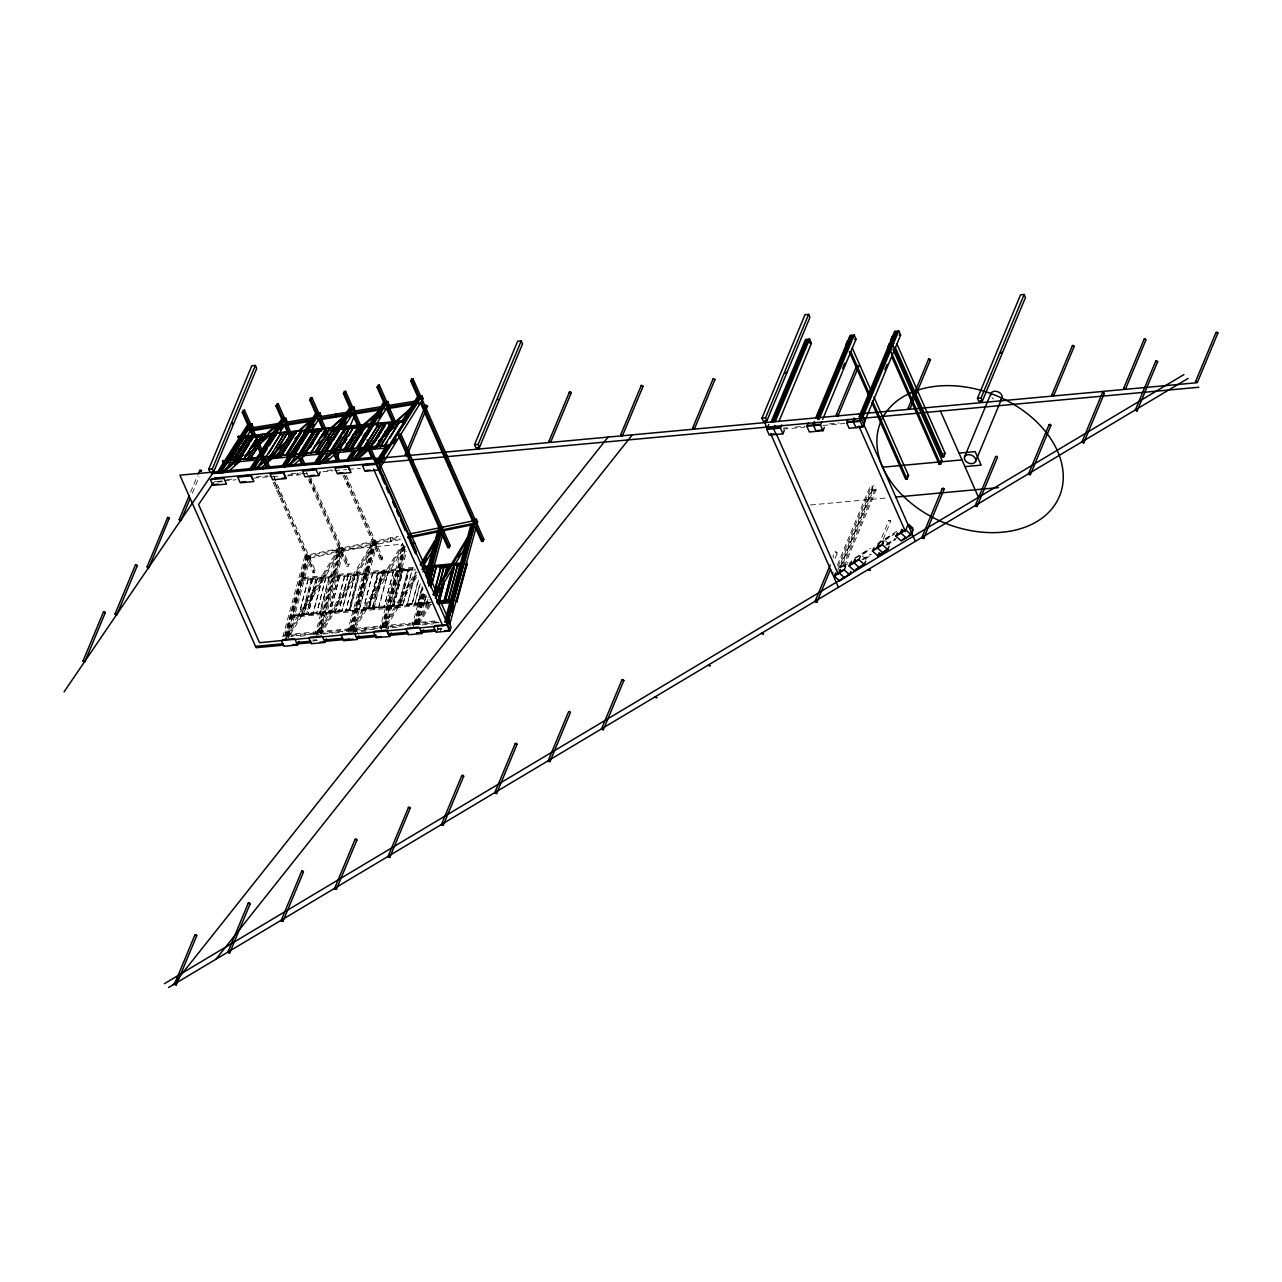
<?xml version="1.0" encoding="UTF-8"?>
<svg xmlns="http://www.w3.org/2000/svg" width="1282" height="1282" viewBox="0 0 1282 1282"><rect width="100%" height="100%" fill="white"/><g stroke="black" fill="none" stroke-linecap="round" stroke-linejoin="round"><path stroke-width="0.75" stroke-dasharray="5 3.75" d="M400.449 539.53L306.077 558.936L305.517 557.99L305.805 555.314L398.237 536.293M306.077 558.936L305.805 555.314M835.495 552.286C840.816 556.26 832.483 545.411 833.22 557.75M888.891 520.38L890.75 521.085L888.891 520.38L879.035 544.065M339.009 551.837L289.924 633.068L288.001 634.237L289.075 630.311L337.711 549.834L339.009 551.837L337.935 555.763L288.851 636.994L288.001 634.237L289.075 630.311M371.347 548.856L322.247 630.071L321.173 634.013L320.324 631.257L321.413 627.315L370.033 546.837L371.347 548.856L370.258 552.782L322.199 632.314M403.67 545.86L354.585 627.09L352.662 628.276L353.736 624.334L402.372 543.856L403.67 545.86L402.596 549.802L353.512 631.032L352.662 628.276L353.736 624.334M416.522 577.285L385.834 628.036L384.985 625.279L385.85 621.722L416.073 571.692M430.528 604.96L418.252 625.263L417.419 622.507L418.269 618.934L429.871 599.736M282.841 636.866L305.116 555.058L306.478 554.93L307.872 556.853L285.79 638.436M284.62 635.76L306.478 554.93M284.941 636.657L306.51 556.981L305.116 555.058M285.982 635.632L307.856 554.802L309.218 554.673L310.597 556.596L289.043 636.289M288.53 638.18L287.344 635.503L309.218 554.673M287.681 636.417L309.234 556.725L307.856 554.802M308.145 579.336L298.818 615.52L308.145 579.336L311.558 579.576L301.911 615.232L311.238 579.047M312.728 578.903L303.385 615.104L312.728 578.903L316.125 579.144L306.478 614.815L315.821 578.615M317.311 578.486L307.968 614.687L317.311 578.486L322.503 578.567L312.856 614.222L322.199 578.038M325.804 577.701L316.478 613.902L325.804 577.701L329.218 577.942L319.571 613.613L328.897 577.413M316.766 635.584L315.58 632.891L338.512 548.135L339.89 548.007L341.268 549.914L318.128 635.455L316.942 632.779L339.89 548.007M317.279 633.677L339.906 550.042L338.512 548.135M318.305 632.651L341.252 547.879L342.615 547.751L343.993 549.674L321.365 633.292M342.615 547.751L319.683 632.523L320.083 631.529L348.319 628.933L349.505 631.609M320.003 633.42L342.631 549.802L341.252 547.879M338.095 576.563L328.753 612.764L338.095 576.563L335.307 577.381M339.57 576.435L330.243 612.62L339.57 576.435L344.778 576.499L335.131 612.171L344.473 575.971M348.079 575.65L338.752 611.835L348.079 575.65L351.172 575.362L341.845 611.546L351.172 575.362M355.034 574.993L345.707 611.193L355.034 574.993L358.127 574.721L348.8 610.905L358.127 574.721M349.698 610.264L359.345 574.608L364.553 574.673L354.906 610.344L350.018 610.793L359.345 574.608M349.089 632.587L347.919 629.911L371.924 541.196L373.286 541.068L374.665 542.991L350.451 632.459L349.281 629.783L373.286 541.068M349.601 630.68L373.302 543.119L371.924 541.196M356.124 610.232L365.466 574.032L368.863 574.288M350.643 629.654L374.648 540.956L376.011 540.828L377.405 542.735L353.191 632.218M376.011 540.828L352.005 629.542L352.422 628.549L380.658 625.953L381.828 628.629M352.342 630.44L376.027 542.863L374.648 540.956M359.216 609.944L368.559 573.759M372.645 573.375L363.303 609.575L372.645 573.375L377.853 573.455L368.19 609.126L377.533 572.926M369.152 607.94L378.799 572.285L381.892 571.996L372.549 608.181L369.152 607.94L372.549 608.181M369.456 608.469L378.799 572.285M372.245 607.668L381.892 571.996M378.927 607.604L373.719 607.524L378.927 607.604L388.27 571.403L383.382 571.852L373.463 608.165L374.344 609.655L373.783 606.995M374.04 608.053L383.382 571.852M378.607 607.075L388.27 571.403M393.35 571.468L384.007 607.652L393.35 571.468L396.747 571.708L387.1 607.38L396.442 571.179M381.427 629.606L380.241 626.93L402.708 543.921M381.603 626.802L404.07 543.792M381.94 627.699L404.118 545.731M382.965 626.674L404.904 545.603M383.302 627.571L405.481 545.603M405.224 549.337L384.344 626.545L384.744 625.568L412.98 622.956L414.166 625.632M384.664 627.443L405.304 551.196M386.042 627.315L406.666 551.068M392.276 605.809L401.939 570.137L398.846 570.426L402.244 570.666L392.596 606.338L389.183 606.098L392.596 606.338M393.494 605.697L403.157 570.025L408.045 569.577L398.702 605.777L393.494 605.697L398.702 605.777M393.814 606.226L403.157 570.025M398.382 605.248L408.045 569.577M399.599 605.136L409.262 569.464L412.355 569.176L403.013 605.376L399.599 605.136L403.013 605.376M399.92 605.665L409.262 569.464M402.692 604.848L412.355 569.176M418.589 580.137L411.987 604.543L407.099 604.992L415.432 572.557M407.099 604.992L416.249 571.211M411.987 604.543L418.285 579.608M422.387 587.108L417.82 604.014L414.727 604.303L419.999 583.118M414.727 604.303L420.304 583.647M417.82 604.014L422.082 586.595M413.749 626.626L412.58 623.949L422.499 587.236M426.217 595.906L424.182 603.421L419.294 603.87L423.044 588.326M413.942 623.821L422.852 590.73M414.278 624.719L423.06 592.268M415.304 623.693L424.198 590.858M415.64 624.59L424.422 592.14M424.518 594.592L416.666 623.565L417.083 622.587L437.787 620.664M417.003 624.462L425.271 593.919M424.182 603.421L425.912 595.393M418.365 624.334L426.121 595.697M430.127 602.877L426.553 602.652L428.076 597.011M426.858 603.181L427.884 599.415M288.851 636.994L289.924 633.068L288.867 630.68M288.001 634.237L336.637 553.76L337.711 549.834M321.189 627.683L322.247 630.071L320.324 631.257L321.413 627.315M320.324 631.257L368.96 550.779L370.033 546.837M353.512 631.032L354.585 627.09L353.528 624.703M352.662 628.276L401.298 547.799L402.372 543.856M416.57 575.025L386.924 624.11L384.985 625.279L386.074 621.353M385.834 628.036L386.924 624.11L385.85 621.722M429.566 604.399L419.342 621.321L417.419 622.507L418.493 618.565M190.601 492.224L197.428 475.83M192.332 493.169L199.159 476.776M274.011 478.955L274.893 476.84L278.755 476.487M297.28 474.116L297.68 473.122M306.174 474.228L306.574 473.25M273.835 476.583L315.34 570.618L314.459 572.701L313.096 572.83L313.962 570.746L274.845 482.096M287.344 635.503L287.761 634.526L315.997 631.914L317.167 634.59M315.58 632.891L315.997 631.914M309.923 475.67L349.041 564.32L348.175 566.404L346.813 566.532L347.678 564.449L308.561 475.782M347.919 629.911L348.319 628.933M346.3 475.494L382.741 558.071L381.876 560.154L380.514 560.282L381.379 558.199L344.938 475.622M354.793 633.773L356.3 630.151L342.647 631.401M355.963 631.065L356.38 630.071L357.55 632.747M365.723 629.222L366.123 628.228M380.241 626.93L380.658 625.953M387.18 630.776L388.686 627.154L376.988 628.244M412.58 623.949L412.98 622.956M437.338 631.353L438.22 629.254L436.329 624.975M440.303 631.081L441.184 628.981M835.095 558.439L837.37 552.975M837.386 564.993L870.206 486.15L871.568 486.022L873.427 490.237L841.585 566.708M837.995 566.708L871.568 486.022M837.835 570.234L872.93 485.91L874.308 485.782L876.151 489.98L844.325 566.452M840.223 566.836L872.064 490.365L870.206 486.15M840.72 566.452L874.308 485.782M842.963 566.58L874.789 490.109L872.93 485.91M883.17 539.289L890.75 521.085M384.985 625.279L417.067 572.205M417.419 622.507L429.823 601.963M839.662 567.606L847.931 562.349M854.565 558.151L869.468 548.68M877.737 543.424L899.275 529.738M840.896 567.541L847.995 563.038M855.799 558.071L870.702 548.616M878.378 543.744L893.891 533.889M844.213 566.163L847.578 564.016M862.77 554.369L869.533 550.09M884.724 540.427L894.852 534.001M861.857 559.641L870.141 554.369M886.695 543.856L894.98 538.6M863.107 559.561L871.391 554.305M885.75 545.187L896.23 538.536M865.078 559.032L871.824 554.753M887.016 545.09L895.461 539.738M306.366 556.26L400.737 536.854M305.517 557.99L399.872 538.568M226.642 479.692L232.571 479.131M256.24 476.952L268.082 475.862M291.094 473.731L300.501 472.866M327.198 470.398L333.208 469.853M783.558 428.14L787.404 427.787M795.561 427.034L804.759 426.185M829.294 423.925L839.213 423.012M218.277 481.343L222.171 480.974M783.238 429.117L805.064 427.098M822.932 425.464L844.758 423.445M214.398 481.76L222.299 481.038M224.27 480.846L236.096 479.756M253.868 478.122L267.682 476.84M269.653 476.664L277.537 475.926M287.937 474.981L299.123 473.939M301.222 473.747L309.106 473.01M322.92 471.744L332.791 470.831M334.762 470.654L346.605 469.565M348.576 469.372L360.418 468.283M218.068 482.08L222.363 481.695M287.521 475.959L300.581 474.757M872.064 490.365L873.427 490.237M874.789 490.109L876.151 489.98M373.302 543.119L374.665 542.991M376.027 542.863L377.405 542.735M810.496 504.964L887.705 497.849M332.262 550.651L402.997 544.113M306.51 556.981L307.872 556.853M309.234 556.725L310.597 556.596M381.379 558.199L382.741 558.071M347.678 564.449L349.041 564.32M313.962 570.746L315.34 570.618M413.349 567.429L300.869 577.813L301.751 579.304L414.23 568.92M413.028 568.599L300.549 578.983L301.43 580.474L415.881 569.897M379.103 572.798L382.196 572.525M383.687 572.381L388.574 571.932M403.461 570.554L408.349 570.105M409.567 569.993L412.66 569.705M429.021 601.899L290.902 614.655L291.783 616.129L429.903 603.389M406.795 604.479L411.682 604.014M414.407 603.774L417.499 603.485M418.99 603.341L423.877 602.893M426.553 602.652L431.441 602.203M298.498 614.991L301.59 614.719M303.081 614.575L306.174 614.286M307.648 614.158L312.536 613.693M316.157 613.373L319.25 613.084M328.448 612.235L325.66 613.052M329.923 612.091L334.81 611.642M338.432 611.306L341.525 611.033M345.387 610.665L348.48 610.376M355.803 609.703L358.896 609.415M362.998 609.046L367.886 608.597M383.703 607.139L386.795 606.851M428.717 603.069L290.581 615.825L291.463 617.299L431.569 604.367M283.242 635.888L437.37 621.658M318.353 633.58L290.726 636.144L296.511 635.664M320.324 633.404L405.176 625.568M407.147 625.392L438.732 622.475M310.276 634.398L318.08 633.677M413.269 624.895L421.057 624.174M434.967 622.892L438.861 622.523M318.273 634.382L319.17 634.302M350.643 631.401L354.938 631M300.228 636.16L307.76 635.455M323.144 634.045L332.567 633.164M334.442 633.004L341.974 632.298M374.296 629.318L353.592 631.225L352.422 628.549M397.228 627.202L385.93 628.244L384.744 625.568M422.018 624.911L433.316 623.869M361.38 631.449L367.309 630.904M312.792 640.103L316.686 639.734M437.483 628.597L441.377 628.228M312.808 641.032L317.391 640.407M437.515 629.51L442.082 628.885M885.766 541.084L889.772 544.674M862.337 555.971L866.328 559.577M401.298 547.799L402.596 549.802M368.96 550.779L370.258 552.782M336.637 553.76L337.935 555.763M418.269 618.934L419.342 621.321L418.252 625.263L417.083 622.587M344.329 475.077L381.876 560.154M342.967 475.205L380.514 560.282M306.686 472.353L309.058 477.753M309.843 479.548L348.175 566.404M308.481 479.66L346.813 566.532M274.556 482.256L314.459 572.701M273.194 482.385L313.096 572.83M320.083 631.529L321.269 634.221M993.55 398.99A5.961 4.231 22.6 0 1 991.883 397.532M390.529 537.879L390.818 541.501L390.529 537.879M383.751 570.17L384.312 572.814L383.751 570.17M276.736 486.391L275.87 488.474L277.233 488.346L278.114 486.263L276.736 486.391M280.389 494.66L279.524 496.743L280.886 496.615L281.752 494.532L280.389 494.66M310.452 480.077L309.587 482.16L310.949 482.048L311.814 479.965L310.452 480.077M314.106 488.346L313.241 490.429L314.603 490.317L315.468 488.234L314.106 488.346M347.791 482.096L346.925 484.179L348.287 484.051L349.169 481.968L347.791 482.096"/><path stroke-width="1.5" d="M227.795 952.366L229.654 953.023L250.15 903.81L249.445 902.784L248.291 903.105L227.827 952.27L229.686 952.943M281.175 920.524C285.549 919.547 278.867 921.389 283.05 921.133L303.53 871.904L302.824 870.895L301.735 871.087L281.207 920.38C283.21 923.713 283.098 918.088 281.239 920.813M494.708 792.901L496.583 793.558L517.063 744.329L516.358 743.32L515.268 743.512L494.74 792.789L496.615 793.446M548.183 761.38L549 760.514L549.978 761.604L570.442 712.439L569.737 711.43L568.583 711.75L548.119 760.915L549.978 761.604M816.89 602.139L815.048 601.434L816.874 602.187L830.544 569.368M975.169 505.861L977.028 506.518L997.508 457.289L996.803 456.28L995.649 456.6L975.185 505.749L977.06 506.438M1028.549 474.02C1032.923 473.042 1026.225 474.885 1030.408 474.628L1050.903 425.4L1050.182 424.39L1049.093 424.582L1028.565 473.875L1030.424 474.564M1215.993 332.631L1217.9 333.032L1215.993 332.775M408.141 537.943L475.558 524.066L475.269 520.444L407.868 534.322M475.558 524.066L475.269 520.444M176.307 984.848L174.464 984.111L194.896 934.995L196.05 934.674L196.771 935.7L176.275 984.913L174.432 984.159M334.65 888.955L336.445 889.179L356.909 840.014L356.204 839.005L355.05 839.325L334.586 888.474L336.429 889.227L334.618 888.41M410.32 807.981L389.776 857.402L387.997 856.536L408.589 807.195L410.064 807.404L409.695 808.525M603.373 729.698L623.837 680.55L623.116 679.524L621.962 679.861L601.498 729.009L603.341 729.762L601.562 728.897M1083.819 442.659L1081.928 442.114L1083.819 442.675L1104.283 393.51L1103.578 392.484L1102.424 392.821L1081.96 441.97L1083.787 442.723L1081.976 441.905M1157.694 361.476L1137.134 410.897L1135.355 410.032L1155.867 360.803L1157.598 361.748L1155.803 360.915M856.777 365.642L858.636 366.348L838.108 415.624L836.842 415.737L836.377 414.679L856.841 365.514L858.571 366.46L856.793 365.578L858.571 366.46M928.617 359.008L930.476 359.713L909.964 408.99L908.682 409.102L908.217 408.045L928.681 358.88L930.428 359.825L928.649 358.944L930.428 359.825M167.573 517.656L169.448 518.2L167.621 517.527L147.158 566.692L147.638 567.75L148.904 567.638L169.4 517.912L167.846 517.335L168.102 518.585M1135.323 410.128L1137.118 410.929M387.965 856.632L389.76 857.434M441.361 824.695L443.187 825.448L463.683 776.235L462.978 775.209L461.824 775.53L441.361 824.695L443.219 825.4M921.79 537.703L923.649 538.408L944.129 489.195L943.424 488.17L942.27 488.49L921.806 537.655L923.665 538.36L921.806 537.655L923.665 538.36M194.88 935.139L196.771 935.7M248.291 903.105L250.15 903.81M301.735 871.087L301.895 871.92M355.05 839.325L356.909 840.014M408.429 807.42L408.798 808.253M461.792 775.674L463.683 776.235M515.268 743.512L517.063 744.329M621.962 679.861L623.837 680.55M942.238 488.634L944.129 489.195M1049.093 424.582L1050.903 425.4M1102.424 392.821L1104.283 393.51M408.365 537.751L409.407 533.889L408.045 534.017M409.759 539.626L410.801 535.812M423.044 571.852L424.07 568.102L427.162 567.814L425.945 573.967M425.624 573.439L427.162 567.814M425.64 575.65L438.716 527.351M427.114 573.31L428.957 568.198M426.489 577.445L439.55 529.162M427.323 579.256L440.399 530.956M428.028 578.775L440.431 532.959M427.643 582.99L441.761 530.828M428.957 584.127L433.524 567.221L429.262 584.656M428.701 586.162L443.684 530.796M430.608 587.637L436.2 566.981L441.088 566.532L434.294 593.342M431.938 584.4L436.2 566.981M433.476 594.688L441.088 566.532M435.463 598.165L436.986 592.524M438.508 586.9L444.101 566.243L447.194 565.971L444.966 575.874M438.829 587.428L444.101 566.243M442.114 584.736L437.851 602.155M443.636 579.111L447.194 565.971M438.364 600.28L442.931 583.39M439.069 602.043L444.357 580.874M445.88 575.233L448.732 566.372M439.582 600.168L444.149 583.278M446.184 575.762L448.219 568.263M443.973 601.595L452.802 567.285M444.469 599.72L453.107 567.798M444.87 600.954L454.517 565.282L457.61 565.009L448.283 601.194M445.191 601.482L454.325 567.686M447.963 600.665L457.61 565.009M445.415 619.046L470.766 525.396M446.264 620.841L472.641 523.36M447.642 620.712L475.045 519.418L476.407 519.29L477.593 521.966L449.774 624.238M448.492 619.687L473.827 526.037M433.46 626.513L435.976 632.218L449.629 630.952L447.114 625.247L476.407 519.29M451.921 611.915L453.475 606.178M456.937 599.848L466.6 564.176M457.257 600.361L466.904 564.705M433.973 595.104L466.039 542.03L467.129 538.087L432.979 594.592M427.547 406.138L407.019 455.414L405.753 455.527L405.288 454.469L425.752 405.304L427.547 406.138L425.752 405.304M548.103 761.011C550.795 760.53 548.424 760.114 548.343 761.62M83.026 660.999L84.772 661.945L105.3 612.652L104.659 611.658L103.586 611.722L83.026 660.999L84.772 661.945M103.473 611.851L105.236 612.78M135.555 564.673L115.092 613.838L115.572 614.895L116.838 614.783L137.366 565.506L135.523 564.753L137.302 565.618M116.838 614.783L115.092 613.838M148.904 567.638L147.158 566.692M189.079 495.862L179.24 519.53L179.704 520.588L180.97 520.476L190.073 498.634M180.97 520.476L179.24 519.53M199.704 470.366C201.482 472.225 201.562 471.568 199.784 470.27C204.223 471.311 199.431 468.459 198.181 474.02M355.643 412.884L353.896 411.971L355.675 412.82L335.932 460.222M407.019 455.414L405.288 454.469M548.984 441.2L550.715 442.146L571.227 392.917L570.554 391.843L569.416 392.596L571.099 393.093L569.432 392.068L548.984 441.2L550.715 442.146M641.288 385.417L620.825 434.582L621.305 435.64L622.571 435.511L643.099 386.235L641.272 385.433L643.035 386.363M622.571 435.511L620.825 434.582M713.145 378.783L692.681 427.948L693.145 429.005L694.411 428.893L714.939 379.6L713.129 378.799L714.875 379.728M694.411 428.893L692.681 427.948M838.108 415.624L836.377 414.679M909.964 408.99L908.217 408.045M1051.913 394.776L1053.66 395.721L1074.172 346.444L1073.547 345.451L1072.473 345.515L1051.913 394.776L1053.66 395.721M1072.377 345.611L1074.124 346.557M1144.233 338.993L1123.769 388.142L1124.234 389.215L1125.5 389.087L1146.044 339.666L1144.97 338.704L1144.201 339.538M1125.5 389.087L1123.769 388.142M1195.609 381.507L1197.356 382.453L1217.868 333.16L1217.339 332.23L1216.073 332.358L1195.609 381.507L1197.356 382.453M275.037 427.034L249.573 431.201L250.262 429.454M422.002 403.029L422.259 399.984L422.002 403.029L418.076 403.67M283.05 921.133L281.431 921.085M210.04 472.273L208.71 469.26L251.801 365.771L255.39 365.434L256.721 368.431L213.629 471.936L212.315 468.94L255.39 365.434M253.387 437.499L242.298 412.371L243.163 410.288L244.525 410.16L261.961 449.662M250.006 426.618L243.66 412.243L244.525 410.16M282.344 420.432L276.015 406.074L276.88 403.99L278.242 403.862L290.117 430.784M283.707 420.304L277.377 405.945L278.242 403.862M322.375 428.541L309.699 399.808L310.565 397.74L311.943 397.612L330.147 438.893M318.192 415.849L311.061 399.696L311.943 397.612M351.316 411.506L343.4 393.558L344.265 391.475L345.627 391.347L360.675 425.448M351.893 409.583L344.762 393.43L345.627 391.347M318.689 475.558L316.173 469.853L302.52 471.103L305.036 476.808L318.689 475.558L320.196 471.936M385.017 405.256L377.084 387.308L377.966 385.225L379.328 385.097L386.459 401.25M394.295 423.076L378.462 387.18L379.328 385.097M285.678 639.43L286.559 637.314M281.351 640.551L283.883 646.256L297.52 644.99L299.026 641.369M376.235 461.552L375.37 463.651L363.816 464.725M376.091 464.324L362.453 465.574L364.969 471.279L378.623 470.029L376.091 464.324L377.613 460.703L380.145 466.456M418.701 398.99L410.785 381.042L411.65 378.959L413.012 378.831L483.827 539.289L482.945 541.373L481.583 541.501L475.253 527.142M420.063 398.862L412.147 380.914L413.012 378.831M378.975 463.78L421.97 395.914L423.156 398.59L378.623 470.029M381.988 477.801L382.853 475.718L381.491 475.846M308.77 638.019L311.286 643.724L324.939 642.458L326.445 638.837M416.554 469.452L415.688 471.536L414.31 471.664M341.14 635.023L343.656 640.728L357.309 639.478L358.816 635.856M388.959 635.824L389.84 633.709M373.527 632.042L376.043 637.747L389.696 636.481L391.202 632.859M474.548 444.726L517.64 341.22L521.229 340.9L522.543 343.897L479.468 447.402L475.878 447.722L474.548 444.726L478.138 444.389L521.229 340.9M441.553 533.408L447.899 547.767L449.261 547.638L450.126 545.555L400.705 433.556M405.913 629.045L408.429 634.75L422.066 633.5L423.589 629.879M447.258 622.475L446.376 624.59L434.822 625.648M449.629 630.952L451.136 627.331L448.588 621.562L444.646 621.93L448.62 621.626M761.941 418.188L805.016 314.699L808.622 314.362L809.936 317.359L766.86 420.865L763.271 421.201L761.941 418.188L765.53 417.868L808.622 314.362M784.28 430.544L782.917 433.813L769.264 435.079L766.748 429.374L768.799 424.454M771.155 422.002L805.497 339.506L806.859 339.377L808.093 342.182M772.517 421.874L806.859 339.377M773.879 421.746L808.221 339.249L809.583 339.121L811.442 343.32L778.847 421.618M775.241 421.618L809.583 339.121M774.937 425.464L773.575 428.733L776.091 434.438M782.917 433.813L780.401 428.108L781.764 424.839M824.342 427.435L822.98 430.704L809.327 431.97L806.811 426.265L808.173 422.996M847.722 347.999L846.12 344.345L847.626 340.708L848.988 340.579L850.607 344.233M814.31 421.57L812.9 424.983L808.173 425.416M815.737 417.884L850.078 335.387L851.44 335.259L852.674 338.063M814.999 422.355L813.637 425.64L816.153 431.345M848.988 340.579L847.482 344.217L846.12 344.345M817.099 417.756L846.857 346.252M849.149 340.756L851.44 335.259M817.708 419.47L852.802 335.131L854.181 335.003L856.023 339.201L822.691 419.31M819.07 419.342L854.181 335.003M842.546 368.463L844.806 362.998M822.98 430.704L820.448 424.999L821.826 421.73M862.786 427.034L860.27 421.329L862.305 416.41L864.821 422.115L862.786 427.034L849.133 428.3L846.617 422.595L847.979 419.31M854.116 417.9L852.706 421.297L847.979 421.746M854.806 418.685L853.443 421.954L855.959 427.659M889.291 351.156L887.673 347.502L889.179 343.864L890.557 343.736L889.035 347.374L940.619 464.276L939.257 464.405L891.695 356.636M896.807 343.784L945.154 453.363L943.648 457.001L942.286 457.129L890.702 340.227L892.208 336.589L893.586 336.477L892.064 340.099L893.682 343.752M859.565 415.608L894.66 331.269L896.022 331.141L892.977 338.48M860.158 417.307L889.163 347.646M860.943 417.275L859.533 420.672L854.806 421.105M862.722 417.339L898.762 330.884L897.4 331.012L861.52 417.195L862.882 417.067L865.013 420.608L863.123 416.362L858.892 416.73M884.852 369.793L887.128 364.328M864.597 421.602L900.621 335.099L898.762 330.884M815.032 601.45L830.191 565.025M832.387 573.679L832.803 572.685M850.895 571.403L849.533 574.673L839.63 580.954L834.31 576.163L835.672 572.878M840.223 569.336L838.813 572.75L835.383 574.913M840.623 569.737L839.245 573.022L844.582 577.813M834.31 576.163L844.197 569.881L845.559 566.596M865.654 561.212L864.292 564.481L854.389 570.778L849.053 565.971L850.415 562.686M851.552 561.324L850.126 564.737L853.556 562.558L854.982 559.144M855.366 559.545L854.004 562.83L859.341 567.622M849.053 565.971L858.956 559.689L860.318 556.404M889.083 546.324L887.721 549.593L877.833 555.891L872.497 551.084L873.859 547.799M878.41 544.257L877 547.67L873.571 549.85M878.811 544.658L877.449 547.943L882.769 552.734M871.856 402.692L905.653 479.276L907.015 479.148L908.521 475.51L873.939 397.116M883.362 541.116L881.952 544.529L878.523 546.693M877.833 555.891L879.196 552.606M872.497 551.084L882.385 544.802L883.763 541.517M895.942 536.197L905.829 529.915L907.88 524.995L913.217 529.787L911.165 534.706L901.262 540.988L895.942 536.197L897.304 532.911M901.855 529.37L900.429 532.783L897.015 534.947M902.24 529.77L900.877 533.056L906.214 537.847M908.361 525.428L908.762 524.434L912.752 528.024L912.351 529.017M939.257 464.405L940.764 460.767M912.127 531.036L910.717 534.434L908.425 535.892M940.619 464.276L942.126 460.639L892.977 349.217M977.477 398.301L1020.568 294.796L1024.158 294.459L1025.488 297.472L982.397 400.962L978.807 401.298L977.477 398.301L981.083 397.965L1024.158 294.459M964.481 457.049L991.034 393.27M975.522 461.552A5.961 4.231 22.6 0 0 968.904 454.613A5.961 4.231 22.6 0 0 965.779 461.248A5.961 4.231 22.6 0 0 975.522 461.552L1002.043 397.837M569.448 392.052L571.179 392.997M336.461 889.163L334.762 889.147M169.384 518.441L168.615 518.745M420.208 564.849L434.694 540.876L433.62 544.818L421.201 565.362M423.733 563.183L426.794 558.103M422.659 567.125L433.909 548.504M436.729 592.556L439.79 587.477M458.203 557.013L460.238 553.632M435.64 596.499L466.327 545.731M388.767 444.998L388.943 447.787L223.196 463.09L222.523 461.071L388.767 444.998L389.44 447.017L385.481 447.386M276.175 435.303L238.676 438.765L238.019 436.745L404.263 420.672L404.92 422.691M216.85 473.058L247.939 424.23M218.212 472.93L248.227 425.784M219.575 472.802L250.663 423.973L252.025 423.845L252.891 427.034L245.455 438.7M220.937 472.673L252.025 423.845M238.821 446.857L230.247 460.318L245.006 436.056L240.952 443.492M225.279 470.398L230.584 462.049M233.34 460.03L248.099 435.768L233.1 459.325L230.007 459.597M234.814 459.901L249.589 435.624M235.888 458.219L249.814 436.345M237.683 458.892L252.682 435.351L237.923 459.613L234.59 459.18M249.045 444.341L239.397 459.469L254.156 435.207L251.176 440.976M244.061 458.315L259.06 434.758L244.285 459.02L239.157 458.764M262.666 434.422L247.666 457.978L250.759 457.69L265.999 434.854L250.759 457.69M247.907 458.684L261.832 436.825M273.771 433.46L283.29 418.525C278.899 420.224 287.793 419.502 281.928 418.637L257.089 457.834L272.088 434.294M249.125 470.141L255.471 460.174M250.503 470.013L256.849 460.046M269.541 440.111L271.656 436.793M252.923 468.218L258.211 459.918M261.384 454.934L284.652 418.397L286.014 418.269L286.88 421.441L279.54 432.963M260.182 457.562L274.957 433.284L259.958 456.841L256.865 457.129M254.285 468.09L259.573 459.789M286.014 418.269L261.432 456.696L266.319 456.248L281.319 432.707L268.707 453.604M262.746 455.735L267.025 449.004M269.172 445.639L276.672 433.861M280.277 429.807L283.418 424.855M256.48 469.18L263.82 457.658M273.387 451.585L270.181 456.632L284.941 432.371L275.534 448.219M273.274 456.344L288.033 432.082L273.034 455.639L269.941 455.911M277.136 455.991L291.895 431.73M278.21 454.309L292.136 432.435M279.989 454.998L294.988 431.441L280.229 455.703L276.896 455.27M295.373 433.717L281.447 455.591L296.206 431.329M286.094 454.421L301.094 430.88L286.335 455.142L281.207 454.886M287.553 455.03L302.312 430.768L287.312 454.309L290.405 454.036L305.645 431.201M282.585 465.382L289.043 455.254M305.164 429.935L315.917 413.06M283.947 465.254L317.279 412.932M284.251 466.808L318.641 412.804L320.003 412.676L320.869 415.849L311.27 430.912M285.614 466.696L320.003 412.676M299.026 447.642L294.732 454.373L309.507 430.095M301.174 444.277L309.731 430.816M312.039 427.691L314.17 424.342M291.03 462.722L295.293 456.023M299.395 453.203L314.394 429.646L299.635 453.908L294.507 453.652M301.174 453.732L316.173 430.191L319.266 429.903L305.581 452.482M302.488 452.77L316.173 430.191M304.267 453.443L319.266 429.903M305.901 452.642L306.061 455.43L306.558 454.661L302.616 455.03M305.757 453.315L320.756 429.758L325.644 429.31L310.885 453.572M310.276 447.306L320.756 429.758M310.645 452.867L325.644 429.31M330.211 428.188L315.212 451.745L318.305 451.456L333.528 428.621L318.305 451.456M315.436 452.45L327.231 433.957M321.221 451.889L336.221 428.332L339.313 428.044L324.554 452.322M313.802 464.148L349.906 407.468L351.268 407.339M321.462 452.594L331.093 437.466M333.24 434.101L336.221 428.332M315.164 464.02L321.542 454.02M338.528 427.355L350.21 409.006M316.542 463.892L322.904 453.892M324.314 451.601L352.63 407.211L353.992 407.083L354.858 410.272L344.329 426.81M317.904 463.763L353.992 407.083M326.846 450.527L331.125 443.796M333.272 440.431L340.531 427.932L345.419 427.483L331.734 450.078M344.009 425.271L346.124 421.97M349.281 417.003L352.438 412.051M322.215 461.52L327.487 453.251M330.419 451.04L345.419 427.483M331.637 450.927L346.637 427.371L343.656 433.14M332.951 449.95L341.525 436.505M334.73 450.639L349.73 427.082L346.749 432.851M334.971 451.36L344.618 436.217M339.89 448.572L353.816 426.714L358.72 426.265L345.018 448.844M344.409 442.562L346.557 439.197M348.704 435.832L353.816 426.714M343.72 449.806L358.72 426.265M346.444 449.565L361.444 426.009L364.537 425.72L349.778 449.982M347.759 448.588L360.611 428.412M349.537 449.277L364.537 425.72M351.028 449.133L366.027 425.592L370.915 425.127L357.229 447.787M351.252 449.854L366.027 425.592M346.108 461.216L352.406 451.328M369.2 424.951L383.895 401.875M347.47 461.087L353.768 451.2M363.207 436.361L365.306 433.076M370.562 424.839L385.257 401.763M355.915 448.684L370.915 425.127M349.874 459.325L355.13 451.072M372.966 423.06L386.619 401.635L387.981 401.506L388.847 404.679L377.084 423.14M351.252 459.196L356.492 450.943M358.591 447.658L372.245 426.233M374.344 422.932L387.981 401.506M358.575 448.444L373.575 424.887L378.478 424.438L363.703 448.7M359.889 447.466L373.575 424.887M378.927 418.236L382.132 413.205M353.576 460.062L359.986 449.998M363.479 447.979L378.478 424.438M366.492 447.706L381.491 424.15L384.584 423.877L370.883 446.457M366.716 448.428L381.491 424.15M384.584 423.877L369.809 448.139M370.802 447.306L385.802 423.765L390.69 423.3L375.69 446.857M374.248 442.979L384.953 426.153M375.914 447.578L390.914 424.022M376.908 446.745L391.907 423.188L395 422.916L380.225 447.178M377.132 447.466L382.501 439.053M384.632 435.688L392.132 423.909M380.001 446.457L395 422.916M384.087 446.088L399.087 422.531L403.974 422.082M385.401 445.11L387.533 441.745M389.68 438.38L399.087 422.531M376.347 461.504L384.872 448.123M401.907 421.377L417.884 396.298L419.246 396.17L403.269 421.249M377.709 461.376L387.292 446.328M404.423 423.461L404.263 420.672M378.014 462.93L420.608 396.042L421.97 395.914M389.215 446.344L404.215 422.804M381.331 462.257L384.52 457.241M393.045 443.86L396.234 438.845M64.1 691.815L212.492 473.603C214.655 471.488 208.854 472.465 212.492 473.603L1196.811 382.741M213.517 482.609L198.582 504.579L259.525 642.699L295.004 639.285L297.52 644.99M173.326 984.688L608.101 437.082M215.985 959.192L632.298 434.854M221.369 473.01L234.83 461.264M237.811 458.652L242.298 454.725M251.272 446.889L260.246 439.069M266.223 433.845L281.191 420.784L279.524 423.413L249.621 449.517M222.699 473.026L243.644 454.741M234.558 464.901L239.013 461.023M244.926 455.847L249.381 451.969M264.188 439.037L268.643 435.159M228.468 471.407L240.311 461.055M246.24 455.895L255.134 448.123M258.099 445.543L274.396 431.313M255.198 468.715L265.662 459.581M268.659 456.969L273.146 453.059M277.633 449.133L286.591 441.296M291.078 437.386L295.565 433.46M298.562 430.864L313.513 417.804L299.892 430.88M256.528 468.731L283.45 445.239M289.428 440.014L292.424 437.402M265.406 463.219L271.335 458.043M260.791 468.427L272.649 458.075M275.614 455.495L280.053 451.617M284.492 447.722L288.947 443.844M294.86 438.668L300.789 433.508M287.521 465.735L299.491 455.286M308.465 447.45L312.952 443.54M321.926 435.704L327.904 430.48M330.9 427.868L345.852 414.823L332.23 427.884M288.867 465.751L300.821 455.302M305.308 451.392L311.286 446.168M320.26 438.332L329.234 430.496M293.129 465.446L304.972 455.094M315.34 446.04L325.724 436.986M330.163 433.108L342.022 422.756M318.369 464.052L331.83 452.306M334.81 449.694L346.781 439.245M355.755 431.409L360.226 427.499M363.223 424.887L378.174 411.826M319.699 464.068L345.114 441.873M352.598 435.351L361.572 427.515M364.553 424.903L376.523 414.455M325.628 461.119L328.593 458.539M325.452 462.449L337.31 452.113M346.204 444.341L355.082 436.585M359.537 432.707L365.45 427.531M368.415 424.951L374.344 419.775M352.101 459.565L370.049 443.892M373.03 441.28L379.023 436.056M387.997 428.236L390.978 425.624M393.975 423.012L410.416 408.654L395.305 423.028M353.431 459.581L365.402 449.133M371.379 443.909L375.866 439.998M384.84 432.162L390.818 426.938M357.87 457.93L368.238 448.876M388.991 430.768L391.939 428.188M357.694 459.277L369.553 448.924M378.446 441.168L397.692 424.342M400.657 421.762L405.112 417.884M855.078 561.58L858.507 559.417M901.951 531.806L905.38 529.626M840.335 571.772L843.748 569.609M855.463 569.529L858.892 567.349M860.414 566.388L862.706 564.945M878.907 554.641L882.337 552.462M883.859 551.5L887.272 549.321M902.336 539.754L905.765 537.575M840.72 579.72L844.133 577.541M846.809 575.858L849.085 574.4M164.433 983.679L1183.927 374.6M168.551 987.541L1188.045 378.446M765.723 422.531C764.921 418.349 764.136 426.041 768.142 428.028M407.58 536.982L474.981 523.12M249.83 428.156L279.236 423.364M285.101 422.403L312.536 417.916M320.372 416.634L347.807 412.147M353.688 411.202L383.078 406.394M386.988 405.753L416.394 400.945M251.096 429.582L276.575 425.432M284.412 424.15L313.802 419.342M317.728 418.701L380.417 408.461M386.299 407.5L415.688 402.692M282.873 425.752L312.263 420.961M318.144 419.999L345.579 415.512M351.46 414.551L380.85 409.759M384.76 409.118L414.15 404.311M854.661 339.329L856.023 339.201M899.243 335.211L900.621 335.099M410.785 381.042L412.147 380.914M377.084 387.308L378.462 387.18M890.702 340.227L892.064 340.099M343.4 393.558L344.762 393.43M309.699 399.808L311.061 399.696M887.673 347.502L889.035 347.374M276.015 406.074L277.377 405.945M242.298 412.371L243.66 412.243M421.794 398.718L423.156 398.59M387.485 404.808L388.847 404.679M354.858 410.272L353.495 410.4L352.63 407.211M319.506 415.977L320.869 415.849M286.88 421.441L285.517 421.57L284.652 418.397M251.528 427.162L252.891 427.034M238.019 436.745L403.766 421.441M264.813 435.624L268.771 435.255M292.44 433.076L296.398 432.707M304.283 431.986L308.225 431.617M316.414 430.896L319.506 430.608M331.91 429.438L335.852 429.069M340.772 428.653L345.659 428.204M347.694 427.98L351.637 427.611M354.056 427.419L358.944 426.97M366.251 426.297L371.139 425.848M381.715 424.871L384.808 424.582M280.117 434.935L295.902 433.476M303.802 432.755L321.558 431.121M325.5 430.752L372.854 426.377M376.812 426.009L384.696 425.287M388.638 424.919L398.51 424.005M222.523 461.071L388.286 445.767M233.548 461.408L239.462 460.863M247.362 460.126L253.275 459.581M261.175 458.86L265.118 458.491M273.018 457.754L280.902 457.033M286.815 456.488L294.716 455.751M316.43 453.748L322.343 453.203M330.227 452.482L336.156 451.937M344.041 451.2L349.97 450.655M357.854 449.934L363.784 449.389M371.668 448.652L377.597 448.107M208.71 469.26L212.315 468.94M445.223 455.062L446.601 454.934L445.719 457.017L444.357 457.145M214.479 478.106L1198.798 387.244M211.706 478.763L223.26 477.705M239.125 476.231L250.679 475.173L252.554 479.452M271.496 473.25L283.05 472.177M303.882 470.254L315.436 469.196M336.253 467.273L347.807 466.199L349.698 470.478M411.538 461.312L412.9 461.183L412.035 463.267L410.673 463.395M768.11 428.525L772.838 428.076M774.937 427.884L779.664 427.451M766.748 429.374L780.401 428.108M814.999 424.791L819.727 424.342M806.811 426.265L820.448 424.999M846.617 422.595L860.27 421.329M214.222 484.468L218.084 484.115M241.641 481.936L245.503 481.583M282.168 478.202L285.565 477.882L283.675 473.603M310.26 475.606L314.555 475.205M338.769 472.978L342.631 472.625M366.332 470.43L370.194 470.077M448.876 463.331L450.238 463.203L449.373 465.286L448.011 465.414M770.626 434.229L773.783 433.925M817.515 430.496L822.243 430.047M857.321 426.81L862.049 426.377M943.792 453.491L945.154 453.363M959 453.123L975.169 451.633L981.131 465.142L964.961 466.632M882.641 467.209L961.981 459.885M907.159 475.638L908.521 475.51M476.231 522.095L477.593 521.966M441.441 527.094L442.803 526.966M895.621 497.112L998.55 487.609M410.849 543.392L414.775 543.023M482.449 539.418L483.827 539.289M448.764 545.683L450.126 545.555M415.064 551.933L416.426 551.805L378.895 466.744M423.204 566.516L429.133 565.971M433.076 565.618L464.645 562.702M422.9 567.686L428.813 567.141M432.755 566.772L464.324 563.872M444.421 566.772L447.514 566.484M457.93 565.522L454.517 565.282M421.794 569.352L429.694 568.631M439.566 567.718L449.421 566.804M457.321 566.083L461.264 565.715M436.922 601.178L454.677 599.527M438.765 601.514L443.652 601.066M436.601 602.332L450.415 601.066M437.483 603.822L451.296 602.54M444.902 620.953L449.004 620.584M448.812 623.389L450.174 623.26L379.376 462.802M282.729 639.702L294.267 638.628M310.132 637.17L321.686 636.096M342.502 634.173L354.056 633.116M374.889 631.193L386.443 630.119L388.334 634.398M407.275 628.196L418.829 627.138M295.373 639.381L322.423 636.753L324.939 642.458M323.256 636.817L354.793 633.773L357.309 639.478M355.114 633.869L419.551 627.795L422.066 633.5M420.833 627.811L447.114 625.247M255.406 646.336L283.13 643.772M296.975 642.49L310.837 641.208M324.699 639.926L342.502 638.292M356.364 637.01L376.155 635.183M390.016 633.901L407.836 632.266M421.682 630.984L435.543 629.702M283.835 645.134L256.128 647.698L179.897 475.173L373.879 457.273L450.11 629.783M297.696 643.852L311.542 642.586M325.404 641.304L349.153 639.109M357.069 638.372L376.876 636.545M388.75 635.455L408.541 633.629M416.458 632.891L436.249 631.065M292.488 644.734L296.799 644.333M319.907 642.202L324.202 641.801M347.983 639.606L353.175 639.125M377.405 636.898L381.267 636.529M417.051 633.228L421.345 632.843M444.598 630.696L448.892 630.295M232.795 424.438L232.843 423.012M498.041 399.728L499.371 399.071M1001.963 352.246L1002.091 353.367L1000.697 353.079M785.305 373.11C787.452 373.126 785.962 373.719 786.523 372.213M905.829 529.915L911.165 534.706M882.385 544.802L887.721 549.593M858.956 559.689L864.292 564.481M844.197 569.881L849.533 574.673M466.039 542.03L467.353 544.033M466.616 562.51L467.193 565.17L466.295 563.679M456.648 599.351L457.225 601.995L456.328 600.521M981.083 397.965L982.397 400.962M940.459 411.089L978.214 496.663M895.285 347.406L943.648 457.001M852.209 347.887L871.52 391.635M850.703 351.508L869.196 393.446M872.417 400.737L907.015 479.148M849.325 351.637L868.635 395.401M859.132 413.91L915.364 541.357M858.94 426.185L905.509 531.742M808.221 339.249L810.08 343.448M776.315 433.829L838.252 574.208M765.53 417.868L766.86 420.865M770.578 433.524L838.444 587.316M478.138 444.389L479.468 447.402M411.65 378.959L414.022 384.344M421.65 402.452L474.244 521.63M476.616 527.014L482.945 541.373M420.288 402.58L472.882 521.758M388.029 404.84L395.962 422.788M419.454 479.26L421.826 484.644M399.055 433.845L441.345 529.69M442.931 533.28L449.261 547.638M386.603 408.846L392.933 423.204M398.478 435.768L439.181 528.024M367.021 439.822L369.392 445.207M370.979 448.796L376.523 461.36M354.265 414.967L359.024 425.736M360.611 429.326L362.181 432.915M366.94 443.7L374.857 461.648M379.135 471.327L380.722 474.917M382.292 478.507L384.68 483.891M386.267 487.481L388.638 492.865M392.596 501.839L394.968 507.223M396.555 510.813L398.926 516.197M400.513 519.787L405.272 530.556M409.23 539.53L415.56 553.888M352.903 415.096L361.62 434.838M365.578 443.812L371.908 458.171M373.607 469.1L442.739 625.776M335.692 451.456L339.65 460.43M319.779 419.438L323.737 428.412M327.695 437.386L329.282 440.976M334.826 453.54L337.999 460.719M326.333 437.515L328.721 442.899M333.464 453.668L336.637 460.847M387.18 630.776L389.696 636.481M302.007 457.706L305.164 464.885M286.094 425.688L289.251 432.867M300.341 457.995L303.514 465.174M284.716 425.816L289.476 436.585M298.978 458.123L302.151 465.302M267.505 462.225L269.877 467.61M251.576 430.207L253.964 435.592M255.551 439.181L257.121 442.771M258.708 446.36L261.095 451.745M264.252 458.924L268.21 467.898M254.974 441.088L260.518 453.668M262.89 459.052L266.848 468.026M249.141 429.903L249.573 431.201M238.5 435.976L239.173 437.995M223.02 460.302L223.677 462.321M990.778 395.353A5.961 4.231 22.6 0 1 998.069 391.827A5.961 4.231 22.6 0 1 1000.745 399.487M868.395 569.641L870.286 570.234L868.395 569.657M656.769 697.616L654.862 697.232L656.769 697.616M710.164 665.727L708.241 665.326L710.164 665.727M763.543 633.837L761.636 633.436L763.543 633.837M281.992 418.701L283.322 418.461L282.056 418.573M261.592 467.738L263.323 468.683L261.592 467.738M333.432 461.103L335.179 462.049L333.432 461.103M477.128 447.835L478.875 448.78L477.128 447.835M980.073 401.41L981.804 402.356L980.073 401.41M336.044 414.07L335.788 417.115L336.044 414.07M223.997 478.362L210.344 479.612L212.86 485.317L226.513 484.067L223.997 478.362M251.4 475.83L237.763 477.096L240.279 482.801L253.932 481.535L251.4 475.83M283.787 472.834L270.133 474.1L272.649 479.805L286.303 478.539L283.787 472.834M348.544 466.856L334.89 468.122L337.406 473.827L351.06 472.561L348.544 466.856M889.243 479.276A96.807 68.683 22.6 0 0 1050.647 510.3A96.807 68.683 22.6 0 0 970.33 387.837A96.807 68.683 22.6 0 0 889.243 479.276"/></g></svg>
